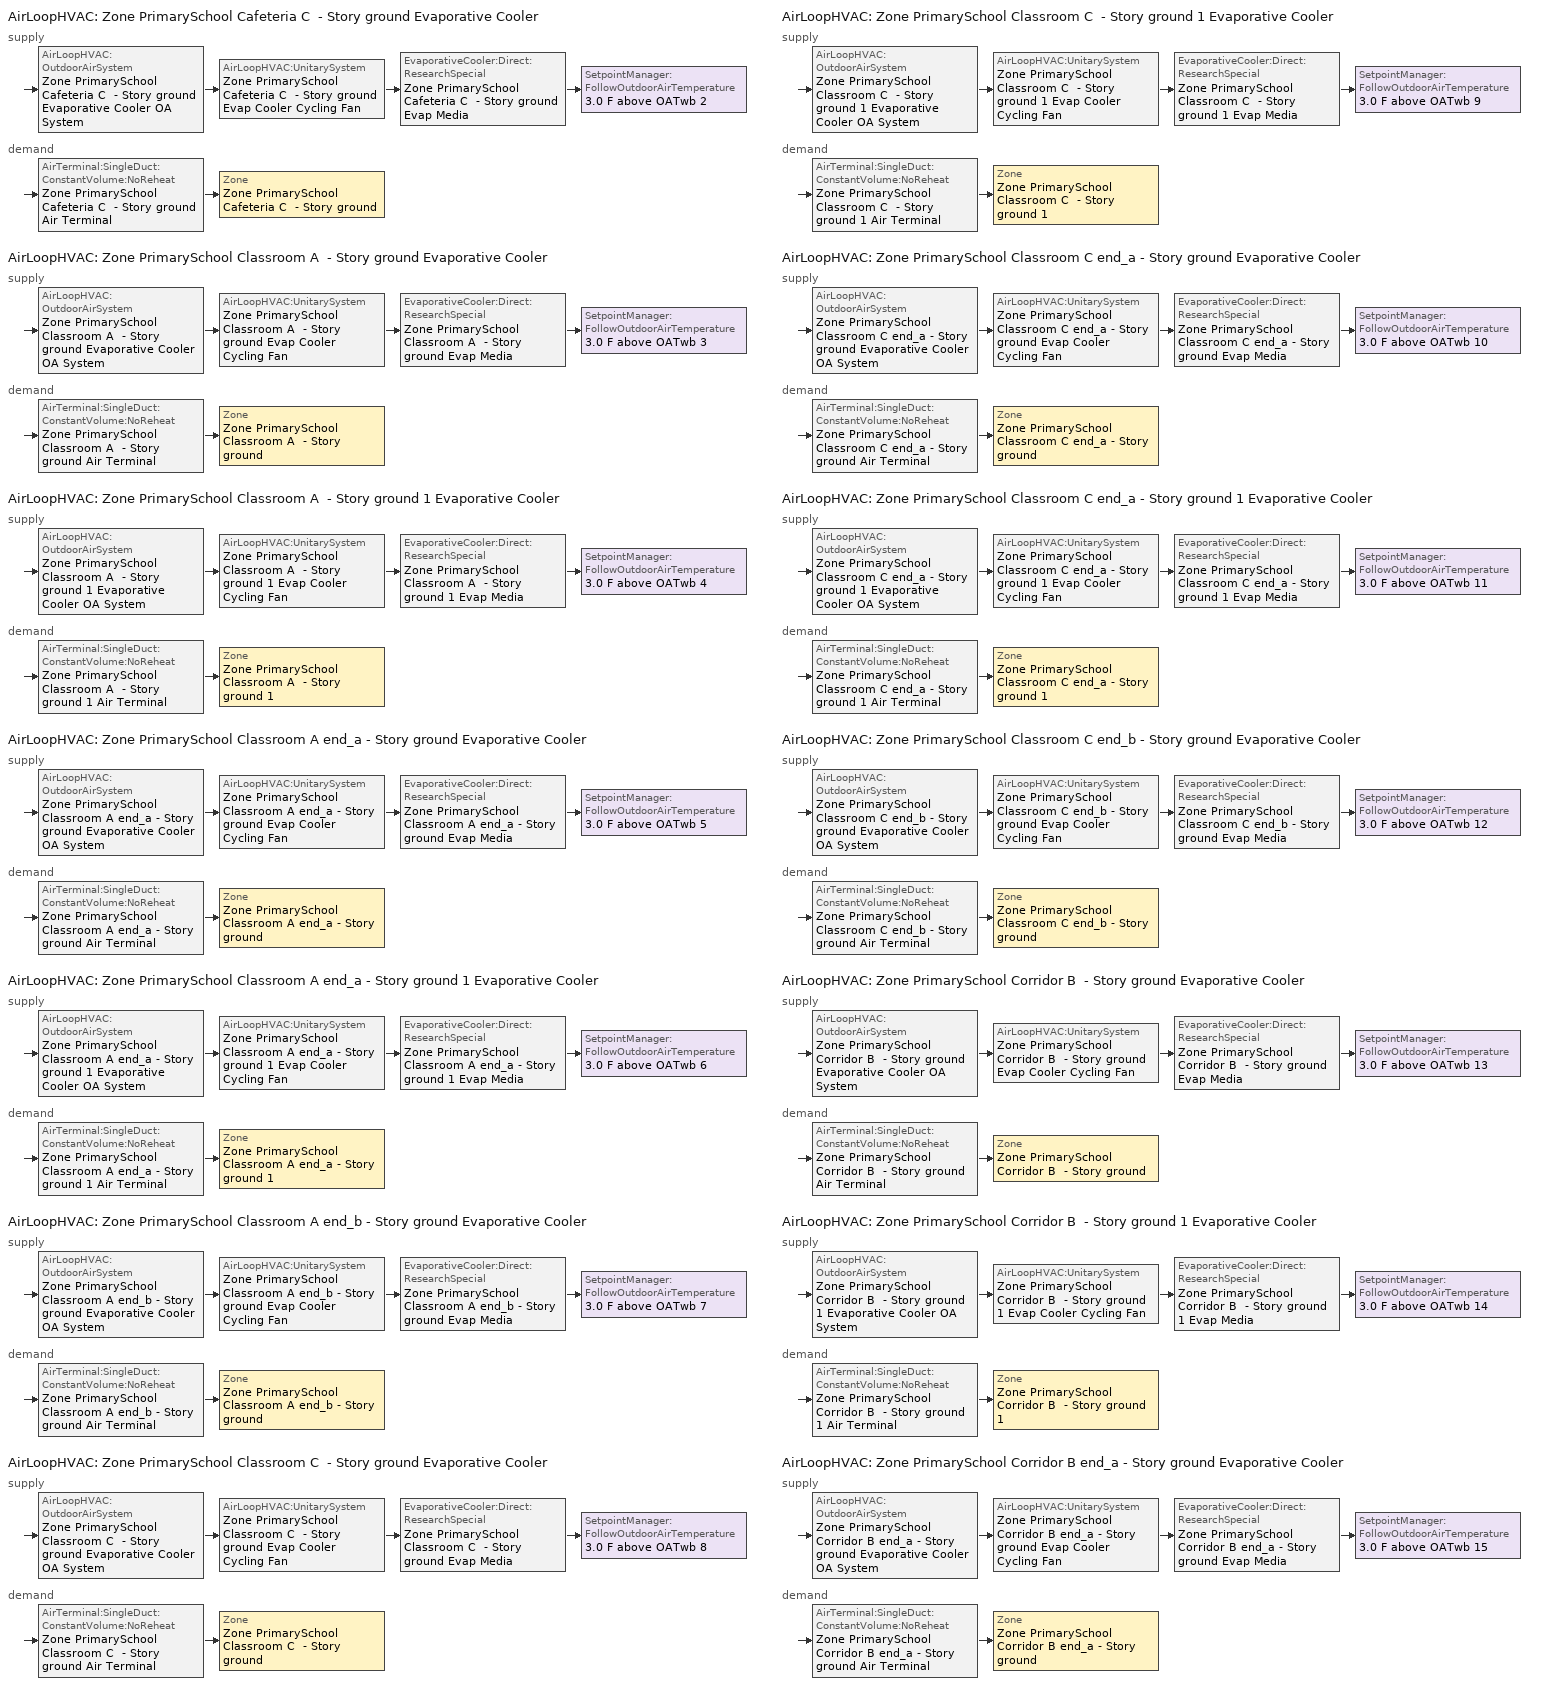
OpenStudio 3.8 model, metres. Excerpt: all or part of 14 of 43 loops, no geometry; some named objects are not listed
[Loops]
AirLoopHVAC 'Zone PrimarySchool Cafeteria C  - Story ground Evaporative Cooler'
 supply: AirLoopHVAC:OutdoorAirSystem 'Zone PrimarySchool Cafeteria C  - Story ground Evaporative Cooler OA System' > AirLoopHVAC:UnitarySystem 'Zone PrimarySchool Cafeteria C  - Story ground Evap Cooler Cycling Fan' > EvaporativeCooler:Direct:ResearchSpecial 'Zone PrimarySchool Cafeteria C  - Story ground Evap Media' > SetpointManager:FollowOutdoorAirTemperature '3.0 F above OATwb 2'
 demand: AirTerminal:SingleDuct:ConstantVolume:NoReheat 'Zone PrimarySchool Cafeteria C  - Story ground Air Terminal' > Zone 'Zone PrimarySchool Cafeteria C  - Story ground'
AirLoopHVAC 'Zone PrimarySchool Classroom A  - Story ground Evaporative Cooler'
 supply: AirLoopHVAC:OutdoorAirSystem 'Zone PrimarySchool Classroom A  - Story ground Evaporative Cooler OA System' > AirLoopHVAC:UnitarySystem 'Zone PrimarySchool Classroom A  - Story ground Evap Cooler Cycling Fan' > EvaporativeCooler:Direct:ResearchSpecial 'Zone PrimarySchool Classroom A  - Story ground Evap Media' > SetpointManager:FollowOutdoorAirTemperature '3.0 F above OATwb 3'
 demand: AirTerminal:SingleDuct:ConstantVolume:NoReheat 'Zone PrimarySchool Classroom A  - Story ground Air Terminal' > Zone 'Zone PrimarySchool Classroom A  - Story ground'
AirLoopHVAC 'Zone PrimarySchool Classroom A  - Story ground 1 Evaporative Cooler'
 supply: AirLoopHVAC:OutdoorAirSystem 'Zone PrimarySchool Classroom A  - Story ground 1 Evaporative Cooler OA System' > AirLoopHVAC:UnitarySystem 'Zone PrimarySchool Classroom A  - Story ground 1 Evap Cooler Cycling Fan' > EvaporativeCooler:Direct:ResearchSpecial 'Zone PrimarySchool Classroom A  - Story ground 1 Evap Media' > SetpointManager:FollowOutdoorAirTemperature '3.0 F above OATwb 4'
 demand: AirTerminal:SingleDuct:ConstantVolume:NoReheat 'Zone PrimarySchool Classroom A  - Story ground 1 Air Terminal' > Zone 'Zone PrimarySchool Classroom A  - Story ground 1'
AirLoopHVAC 'Zone PrimarySchool Classroom A end_a - Story ground Evaporative Cooler'
 supply: AirLoopHVAC:OutdoorAirSystem 'Zone PrimarySchool Classroom A end_a - Story ground Evaporative Cooler OA System' > AirLoopHVAC:UnitarySystem 'Zone PrimarySchool Classroom A end_a - Story ground Evap Cooler Cycling Fan' > EvaporativeCooler:Direct:ResearchSpecial 'Zone PrimarySchool Classroom A end_a - Story ground Evap Media' > SetpointManager:FollowOutdoorAirTemperature '3.0 F above OATwb 5'
 demand: AirTerminal:SingleDuct:ConstantVolume:NoReheat 'Zone PrimarySchool Classroom A end_a - Story ground Air Terminal' > Zone 'Zone PrimarySchool Classroom A end_a - Story ground'
AirLoopHVAC 'Zone PrimarySchool Classroom A end_a - Story ground 1 Evaporative Cooler'
 supply: AirLoopHVAC:OutdoorAirSystem 'Zone PrimarySchool Classroom A end_a - Story ground 1 Evaporative Cooler OA System' > AirLoopHVAC:UnitarySystem 'Zone PrimarySchool Classroom A end_a - Story ground 1 Evap Cooler Cycling Fan' > EvaporativeCooler:Direct:ResearchSpecial 'Zone PrimarySchool Classroom A end_a - Story ground 1 Evap Media' > SetpointManager:FollowOutdoorAirTemperature '3.0 F above OATwb 6'
 demand: AirTerminal:SingleDuct:ConstantVolume:NoReheat 'Zone PrimarySchool Classroom A end_a - Story ground 1 Air Terminal' > Zone 'Zone PrimarySchool Classroom A end_a - Story ground 1'
AirLoopHVAC 'Zone PrimarySchool Classroom A end_b - Story ground Evaporative Cooler'
 supply: AirLoopHVAC:OutdoorAirSystem 'Zone PrimarySchool Classroom A end_b - Story ground Evaporative Cooler OA System' > AirLoopHVAC:UnitarySystem 'Zone PrimarySchool Classroom A end_b - Story ground Evap Cooler Cycling Fan' > EvaporativeCooler:Direct:ResearchSpecial 'Zone PrimarySchool Classroom A end_b - Story ground Evap Media' > SetpointManager:FollowOutdoorAirTemperature '3.0 F above OATwb 7'
 demand: AirTerminal:SingleDuct:ConstantVolume:NoReheat 'Zone PrimarySchool Classroom A end_b - Story ground Air Terminal' > Zone 'Zone PrimarySchool Classroom A end_b - Story ground'
AirLoopHVAC 'Zone PrimarySchool Classroom C  - Story ground Evaporative Cooler'
 supply: AirLoopHVAC:OutdoorAirSystem 'Zone PrimarySchool Classroom C  - Story ground Evaporative Cooler OA System' > AirLoopHVAC:UnitarySystem 'Zone PrimarySchool Classroom C  - Story ground Evap Cooler Cycling Fan' > EvaporativeCooler:Direct:ResearchSpecial 'Zone PrimarySchool Classroom C  - Story ground Evap Media' > SetpointManager:FollowOutdoorAirTemperature '3.0 F above OATwb 8'
 demand: AirTerminal:SingleDuct:ConstantVolume:NoReheat 'Zone PrimarySchool Classroom C  - Story ground Air Terminal' > Zone 'Zone PrimarySchool Classroom C  - Story ground'
AirLoopHVAC 'Zone PrimarySchool Classroom C  - Story ground 1 Evaporative Cooler'
 supply: AirLoopHVAC:OutdoorAirSystem 'Zone PrimarySchool Classroom C  - Story ground 1 Evaporative Cooler OA System' > AirLoopHVAC:UnitarySystem 'Zone PrimarySchool Classroom C  - Story ground 1 Evap Cooler Cycling Fan' > EvaporativeCooler:Direct:ResearchSpecial 'Zone PrimarySchool Classroom C  - Story ground 1 Evap Media' > SetpointManager:FollowOutdoorAirTemperature '3.0 F above OATwb 9'
 demand: AirTerminal:SingleDuct:ConstantVolume:NoReheat 'Zone PrimarySchool Classroom C  - Story ground 1 Air Terminal' > Zone 'Zone PrimarySchool Classroom C  - Story ground 1'
AirLoopHVAC 'Zone PrimarySchool Classroom C end_a - Story ground Evaporative Cooler'
 supply: AirLoopHVAC:OutdoorAirSystem 'Zone PrimarySchool Classroom C end_a - Story ground Evaporative Cooler OA System' > AirLoopHVAC:UnitarySystem 'Zone PrimarySchool Classroom C end_a - Story ground Evap Cooler Cycling Fan' > EvaporativeCooler:Direct:ResearchSpecial 'Zone PrimarySchool Classroom C end_a - Story ground Evap Media' > SetpointManager:FollowOutdoorAirTemperature '3.0 F above OATwb 10'
 demand: AirTerminal:SingleDuct:ConstantVolume:NoReheat 'Zone PrimarySchool Classroom C end_a - Story ground Air Terminal' > Zone 'Zone PrimarySchool Classroom C end_a - Story ground'
AirLoopHVAC 'Zone PrimarySchool Classroom C end_a - Story ground 1 Evaporative Cooler'
 supply: AirLoopHVAC:OutdoorAirSystem 'Zone PrimarySchool Classroom C end_a - Story ground 1 Evaporative Cooler OA System' > AirLoopHVAC:UnitarySystem 'Zone PrimarySchool Classroom C end_a - Story ground 1 Evap Cooler Cycling Fan' > EvaporativeCooler:Direct:ResearchSpecial 'Zone PrimarySchool Classroom C end_a - Story ground 1 Evap Media' > SetpointManager:FollowOutdoorAirTemperature '3.0 F above OATwb 11'
 demand: AirTerminal:SingleDuct:ConstantVolume:NoReheat 'Zone PrimarySchool Classroom C end_a - Story ground 1 Air Terminal' > Zone 'Zone PrimarySchool Classroom C end_a - Story ground 1'
AirLoopHVAC 'Zone PrimarySchool Classroom C end_b - Story ground Evaporative Cooler'
 supply: AirLoopHVAC:OutdoorAirSystem 'Zone PrimarySchool Classroom C end_b - Story ground Evaporative Cooler OA System' > AirLoopHVAC:UnitarySystem 'Zone PrimarySchool Classroom C end_b - Story ground Evap Cooler Cycling Fan' > EvaporativeCooler:Direct:ResearchSpecial 'Zone PrimarySchool Classroom C end_b - Story ground Evap Media' > SetpointManager:FollowOutdoorAirTemperature '3.0 F above OATwb 12'
 demand: AirTerminal:SingleDuct:ConstantVolume:NoReheat 'Zone PrimarySchool Classroom C end_b - Story ground Air Terminal' > Zone 'Zone PrimarySchool Classroom C end_b - Story ground'
AirLoopHVAC 'Zone PrimarySchool Corridor B  - Story ground Evaporative Cooler'
 supply: AirLoopHVAC:OutdoorAirSystem 'Zone PrimarySchool Corridor B  - Story ground Evaporative Cooler OA System' > AirLoopHVAC:UnitarySystem 'Zone PrimarySchool Corridor B  - Story ground Evap Cooler Cycling Fan' > EvaporativeCooler:Direct:ResearchSpecial 'Zone PrimarySchool Corridor B  - Story ground Evap Media' > SetpointManager:FollowOutdoorAirTemperature '3.0 F above OATwb 13'
 demand: AirTerminal:SingleDuct:ConstantVolume:NoReheat 'Zone PrimarySchool Corridor B  - Story ground Air Terminal' > Zone 'Zone PrimarySchool Corridor B  - Story ground'
AirLoopHVAC 'Zone PrimarySchool Corridor B  - Story ground 1 Evaporative Cooler'
 supply: AirLoopHVAC:OutdoorAirSystem 'Zone PrimarySchool Corridor B  - Story ground 1 Evaporative Cooler OA System' > AirLoopHVAC:UnitarySystem 'Zone PrimarySchool Corridor B  - Story ground 1 Evap Cooler Cycling Fan' > EvaporativeCooler:Direct:ResearchSpecial 'Zone PrimarySchool Corridor B  - Story ground 1 Evap Media' > SetpointManager:FollowOutdoorAirTemperature '3.0 F above OATwb 14'
 demand: AirTerminal:SingleDuct:ConstantVolume:NoReheat 'Zone PrimarySchool Corridor B  - Story ground 1 Air Terminal' > Zone 'Zone PrimarySchool Corridor B  - Story ground 1'
AirLoopHVAC 'Zone PrimarySchool Corridor B end_a - Story ground Evaporative Cooler'
 supply: AirLoopHVAC:OutdoorAirSystem 'Zone PrimarySchool Corridor B end_a - Story ground Evaporative Cooler OA System' > AirLoopHVAC:UnitarySystem 'Zone PrimarySchool Corridor B end_a - Story ground Evap Cooler Cycling Fan' > EvaporativeCooler:Direct:ResearchSpecial 'Zone PrimarySchool Corridor B end_a - Story ground Evap Media' > SetpointManager:FollowOutdoorAirTemperature '3.0 F above OATwb 15'
 demand: AirTerminal:SingleDuct:ConstantVolume:NoReheat 'Zone PrimarySchool Corridor B end_a - Story ground Air Terminal' > Zone 'Zone PrimarySchool Corridor B end_a - Story ground'
[Sizing:Zone] Zone Cooling Design Supply Air Temperature Input Method=SupplyAirTemperature; Zone Cooling Design Supply Air Temperature {C}=12.7778; Zone Cooling Design Supply Air Temperature Difference {deltaC}=11.11; Zone Heating Design Supply Air Temperature Input Method=SupplyAirTemperature; Zone Heating Design Supply Air Temperature {C}=40; Zone Heating Design Supply Air Temperature Difference {deltaC}=11.11; Zone Cooling Design Supply Air Humidity Ratio {kg-H2O/kg-air}=0.0085; Zone Heating Design Supply Air Humidity Ratio {kg-H2O/kg-air}=0.008; Cooling Design Air Flow Method=DesignDay; Heating Design Air Flow Method=DesignDay; Account for Dedicated Outdoor Air System=No; Dedicated Outdoor Air System Control Strategy=NeutralSupplyAir; Dedicated Outdoor Air Low Setpoint Temperature for Design {C}=autosize; Dedicated Outdoor Air High Setpoint Temperature for Design {C}=autosize; Zone Load Sizing Method=Sensible Load Only No Latent Load; Zone Latent Cooling Design Supply Air Humidity Ratio Input Method=HumidityRatioDifference; Zone Cooling Design Supply Air Humidity Ratio Difference {kgWater/kgDryAir}=0.005; Zone Latent Heating Design Supply Air Humidity Ratio Input Method=HumidityRatioDifference; Zone Humidification Design Supply Air Humidity Ratio Difference {kgWater/kgDryAir}=0.005
Zone PrimarySchool Classroom A end_a - Story ground; Zone PrimarySchool Corridor B end_a - Story ground; Zone PrimarySchool Classroom C end_a - Story ground; Zone PrimarySchool Classroom A  - Story ground; Zone PrimarySchool Corridor B  - Story ground; Zone PrimarySchool Classroom C  - Story ground; Zone PrimarySchool Classroom A end_b - Story ground; Zone PrimarySchool Classroom C end_b - Story ground; Zone PrimarySchool Classroom A end_a - Story ground 1; Zone PrimarySchool Classroom C end_a - Story ground 1; Zone PrimarySchool Classroom A  - Story ground 1; Zone PrimarySchool Corridor B  - Story ground 1; Zone PrimarySchool Classroom C  - Story ground 1; Zone PrimarySchool Cafeteria C  - Story ground
[Zone equipment]
Zone PrimarySchool Classroom A end_a - Story ground: Zone PrimarySchool Classroom A end_a - Story ground Hydronic Baseboard, Zone PrimarySchool Classroom A end_a - Story ground Air Terminal
Zone PrimarySchool Corridor B end_a - Story ground: Zone PrimarySchool Corridor B end_a - Story ground Hydronic Baseboard, Zone PrimarySchool Corridor B end_a - Story ground Air Terminal
Zone PrimarySchool Classroom C end_a - Story ground: Zone PrimarySchool Classroom C end_a - Story ground Hydronic Baseboard, Zone PrimarySchool Classroom C end_a - Story ground Air Terminal
Zone PrimarySchool Classroom A  - Story ground: Zone PrimarySchool Classroom A  - Story ground Hydronic Baseboard, Zone PrimarySchool Classroom A  - Story ground Air Terminal
Zone PrimarySchool Corridor B  - Story ground: Zone PrimarySchool Corridor B  - Story ground Hydronic Baseboard, Zone PrimarySchool Corridor B  - Story ground Air Terminal
Zone PrimarySchool Classroom C  - Story ground: Zone PrimarySchool Classroom C  - Story ground Hydronic Baseboard, Zone PrimarySchool Classroom C  - Story ground Air Terminal
Zone PrimarySchool Classroom A end_b - Story ground: Zone PrimarySchool Classroom A end_b - Story ground Hydronic Baseboard, Zone PrimarySchool Classroom A end_b - Story ground Air Terminal
Zone PrimarySchool Classroom C end_b - Story ground: Zone PrimarySchool Classroom C end_b - Story ground Hydronic Baseboard, Zone PrimarySchool Classroom C end_b - Story ground Air Terminal
Zone PrimarySchool Classroom A end_a - Story ground 1: Zone PrimarySchool Classroom A end_a - Story ground 1 Hydronic Baseboard, Zone PrimarySchool Classroom A end_a - Story ground 1 Air Terminal
Zone PrimarySchool Classroom C end_a - Story ground 1: Zone PrimarySchool Classroom C end_a - Story ground 1 Hydronic Baseboard, Zone PrimarySchool Classroom C end_a - Story ground 1 Air Terminal
Zone PrimarySchool Classroom A  - Story ground 1: Zone PrimarySchool Classroom A  - Story ground 1 Hydronic Baseboard, Zone PrimarySchool Classroom A  - Story ground 1 Air Terminal
Zone PrimarySchool Corridor B  - Story ground 1: Zone PrimarySchool Corridor B  - Story ground 1 Hydronic Baseboard, Zone PrimarySchool Corridor B  - Story ground 1 Air Terminal
Zone PrimarySchool Classroom C  - Story ground 1: Zone PrimarySchool Classroom C  - Story ground 1 Hydronic Baseboard, Zone PrimarySchool Classroom C  - Story ground 1 Air Terminal
Zone PrimarySchool Cafeteria C  - Story ground: Zone PrimarySchool Cafeteria C  - Story ground Hydronic Baseboard, Zone PrimarySchool Cafeteria C  - Story ground Air Terminal
[EnergyManagementSystem:Sensor] Output Variable or Output Meter=Zone Predicted Sensible Load to Cooling Setpoint Heat Transfer Rate
Name | Output Variable or Output Meter Index Key
Zone_PrimarySchool_Cafeteria_C____Story_ground_Clg_Load_Sensor | Zone PrimarySchool Cafeteria C  - Story ground
Zone_PrimarySchool_Classroom_A____Story_ground_Clg_Load_Sensor | Zone PrimarySchool Classroom A  - Story ground
Zone_PrimarySchool_Classroom_A____Story_ground_1_Clg_Load_Sensor | Zone PrimarySchool Classroom A  - Story ground 1
Zone_PrimarySchool_Classroom_A_end_a___Story_ground_Clg_Load_Sensor | Zone PrimarySchool Classroom A end_a - Story ground
Zone_PrimarySchool_Classroom_A_end_a___Story_ground_1_Clg_Load_Sensor | Zone PrimarySchool Classroom A end_a - Story ground 1
Zone_PrimarySchool_Classroom_A_end_b___Story_ground_Clg_Load_Sensor | Zone PrimarySchool Classroom A end_b - Story ground
Zone_PrimarySchool_Classroom_C____Story_ground_Clg_Load_Sensor | Zone PrimarySchool Classroom C  - Story ground
Zone_PrimarySchool_Classroom_C____Story_ground_1_Clg_Load_Sensor | Zone PrimarySchool Classroom C  - Story ground 1
Zone_PrimarySchool_Classroom_C_end_a___Story_ground_Clg_Load_Sensor | Zone PrimarySchool Classroom C end_a - Story ground
Zone_PrimarySchool_Classroom_C_end_a___Story_ground_1_Clg_Load_Sensor | Zone PrimarySchool Classroom C end_a - Story ground 1
Zone_PrimarySchool_Classroom_C_end_b___Story_ground_Clg_Load_Sensor | Zone PrimarySchool Classroom C end_b - Story ground
Zone_PrimarySchool_Corridor_B____Story_ground_Clg_Load_Sensor | Zone PrimarySchool Corridor B  - Story ground
Zone_PrimarySchool_Corridor_B____Story_ground_1_Clg_Load_Sensor | Zone PrimarySchool Corridor B  - Story ground 1
Zone_PrimarySchool_Corridor_B_end_a___Story_ground_Clg_Load_Sensor | Zone PrimarySchool Corridor B end_a - Story ground
[EnergyManagementSystem:Actuator] Actuated Component Type=Schedule:Constant; Actuated Component Control Type=Schedule Value
Name | Actuated Component
Zone_PrimarySchool_Classroom_C_end_b___Story_ground_Evaporative_Cooler_Availability_Actuator | Zone PrimarySchool Classroom C end_b - Story ground Evaporative Cooler Availability Sch
Zone_PrimarySchool_Corridor_B____Story_ground_Evaporative_Cooler_Availability_Actuator | Zone PrimarySchool Corridor B  - Story ground Evaporative Cooler Availability Sch
Zone_PrimarySchool_Corridor_B____Story_ground_1_Evaporative_Cooler_Availability_Actuator | Zone PrimarySchool Corridor B  - Story ground 1 Evaporative Cooler Availability Sch
Zone_PrimarySchool_Corridor_B_end_a___Story_ground_Evaporative_Cooler_Availability_Actuator | Zone PrimarySchool Corridor B end_a - Story ground Evaporative Cooler Availability Sch
Zone_PrimarySchool_Corridor_B_end_a___Story_ground_1_Evaporative_Cooler_Availability_Actuator | Zone PrimarySchool Corridor B end_a - Story ground 1 Evaporative Cooler Availability Sch
Zone_PrimarySchool_Corridor_B_end_b___Story_ground_Evaporative_Cooler_Availability_Actuator | Zone PrimarySchool Corridor B end_b - Story ground Evaporative Cooler Availability Sch
Zone_PrimarySchool_Gym_A____Story_ground_Evaporative_Cooler_Availability_Actuator | Zone PrimarySchool Gym A  - Story ground Evaporative Cooler Availability Sch
Zone_PrimarySchool_Gym_B____Story_ground_Evaporative_Cooler_Availability_Actuator | Zone PrimarySchool Gym B  - Story ground Evaporative Cooler Availability Sch
Zone_PrimarySchool_Gym_C____Story_ground_Evaporative_Cooler_Availability_Actuator | Zone PrimarySchool Gym C  - Story ground Evaporative Cooler Availability Sch
[AirLoopHVAC] Design Return Air Flow Fraction of Supply Air Flow=1
Name | Availability Schedule | Design Supply Air Flow Rate {m3/s}
Zone PrimarySchool Cafeteria C  - Story ground Evaporative Cooler | Zone PrimarySchool Cafeteria C  - Story ground Evaporative Cooler Availability Sch | 0.892331
Zone PrimarySchool Classroom A  - Story ground Evaporative Cooler | Zone PrimarySchool Classroom A  - Story ground Evaporative Cooler Availability Sch | 7.08635
Zone PrimarySchool Classroom A  - Story ground 1 Evaporative Cooler | Zone PrimarySchool Classroom A  - Story ground 1 Evaporative Cooler Availability Sch | 2.10459
Zone PrimarySchool Classroom A end_a - Story ground Evaporative Cooler | Zone PrimarySchool Classroom A end_a - Story ground Evaporative Cooler Availability Sch | 0.653341
Zone PrimarySchool Classroom A end_a - Story ground 1 Evaporative Cooler | Zone PrimarySchool Classroom A end_a - Story ground 1 Evaporative Cooler Availability Sch | 0.528286
Zone PrimarySchool Classroom A end_b - Story ground Evaporative Cooler | Zone PrimarySchool Classroom A end_b - Story ground Evaporative Cooler Availability Sch | 0.416159
Zone PrimarySchool Classroom C  - Story ground Evaporative Cooler | Zone PrimarySchool Classroom C  - Story ground Evaporative Cooler Availability Sch | 8.13273
Zone PrimarySchool Classroom C  - Story ground 1 Evaporative Cooler | Zone PrimarySchool Classroom C  - Story ground 1 Evaporative Cooler Availability Sch | 3.55433
Zone PrimarySchool Classroom C end_a - Story ground Evaporative Cooler | Zone PrimarySchool Classroom C end_a - Story ground Evaporative Cooler Availability Sch | 0.709711
Zone PrimarySchool Classroom C end_a - Story ground 1 Evaporative Cooler | Zone PrimarySchool Classroom C end_a - Story ground 1 Evaporative Cooler Availability Sch | 0.609166
Zone PrimarySchool Classroom C end_b - Story ground Evaporative Cooler | Zone PrimarySchool Classroom C end_b - Story ground Evaporative Cooler Availability Sch | 0.496187
Zone PrimarySchool Corridor B  - Story ground Evaporative Cooler | Zone PrimarySchool Corridor B  - Story ground Evaporative Cooler Availability Sch | 1.76868
Zone PrimarySchool Corridor B  - Story ground 1 Evaporative Cooler | Zone PrimarySchool Corridor B  - Story ground 1 Evaporative Cooler Availability Sch | 0.740573
Zone PrimarySchool Corridor B end_a - Story ground Evaporative Cooler | Zone PrimarySchool Corridor B end_a - Story ground Evaporative Cooler Availability Sch | 0.324524
[Sizing:System] Type of Load to Size On=Sensible; Central Heating Maximum System Air Flow Ratio=0.3; Preheat Design Temperature {C}=7.22222; Preheat Design Humidity Ratio {kg-H2O/kg-Air}=0.008; Precool Design Temperature {C}=12.7778; Precool Design Humidity Ratio {kg-H2O/kg-Air}=0.008; Central Cooling Design Supply Air Temperature {C}=21.1111; Central Heating Design Supply Air Temperature {C}=12.7778; Sizing Option=Coincident; 100% Outdoor Air in Cooling=No; 100% Outdoor Air in Heating=No; Central Cooling Design Supply Air Humidity Ratio {kg-H2O/kg-Air}=0.0085; Central Heating Design Supply Air Humidity Ratio {kg-H2O/kg-Air}=0.008; Cooling Design Air Flow Method=DesignDay; Heating Design Air Flow Method=DesignDay; System Outdoor Air Method=ZoneSum; Zone Maximum Outdoor Air Fraction=1; Cooling Supply Air Flow Rate Per Floor Area {m3/s-m2}=0.00996765; Cooling Fraction of Autosized Cooling Supply Air Flow Rate=1; Cooling Supply Air Flow Rate Per Unit Cooling Capacity {m3/s-W}=3.94755e-05; Heating Supply Air Flow Rate Per Floor Area {m3/s-m2}=0.00996765; Heating Fraction of Autosized Heating Supply Air Flow Rate=1; Heating Fraction of Autosized Cooling Supply Air Flow Rate=1; Heating Supply Air Flow Rate Per Unit Heating Capacity {m3/s-W}=3.15882e-05; Cooling Design Capacity Method=CoolingDesignCapacity; Cooling Design Capacity Per Floor Area {W/m2}=234.7; Fraction of Autosized Cooling Design Capacity=1; Heating Design Capacity Method=HeatingDesignCapacity; Heating Design Capacity Per Floor Area {W/m2}=157; Fraction of Autosized Heating Design Capacity=1; Central Cooling Capacity Control Method=OnOff; Occupant Diversity=1
Name | Design Outdoor Air Flow Rate {m3/s} | Cooling Design Capacity {W} | Heating Design Capacity {W}
Zone PrimarySchool Cafeteria C  - Story ground Evaporative Cooler | 0.892331 | 4226.7 | 8484
Zone PrimarySchool Classroom A  - Story ground Evaporative Cooler | 7.08635 | 23218.12 | 35761.74
Zone PrimarySchool Classroom A  - Story ground 1 Evaporative Cooler | 2.10459 | 9976.88 | 15819.59
Zone PrimarySchool Classroom A end_a - Story ground Evaporative Cooler | 0.653341 | 1277.47 | 870.24
Zone PrimarySchool Classroom A end_a - Story ground 1 Evaporative Cooler | 0.528286 | 1188 | 866.29
Zone PrimarySchool Classroom A end_b - Story ground Evaporative Cooler | 0.416159 | 1167.76 | 862.26
Zone PrimarySchool Classroom C  - Story ground Evaporative Cooler | 8.13273 | 23977.08 | 35658.91
Zone PrimarySchool Classroom C  - Story ground 1 Evaporative Cooler | 3.55433 | 10555.26 | 15865.2
Zone PrimarySchool Classroom C end_a - Story ground Evaporative Cooler | 0.709711 | 1304.62 | 865.48
Zone PrimarySchool Classroom C end_a - Story ground 1 Evaporative Cooler | 0.609166 | 1254.48 | 871.05
Zone PrimarySchool Classroom C end_b - Story ground Evaporative Cooler | 0.496187 | 1207.49 | 857.5
Zone PrimarySchool Corridor B  - Story ground Evaporative Cooler | 1.76868 | 3895.16 | 2633.72
Zone PrimarySchool Corridor B  - Story ground 1 Evaporative Cooler | 0.740573 | 1711.08 | 1170.52
Zone PrimarySchool Corridor B end_a - Story ground Evaporative Cooler | 0.324524 | 286.15 | 21.81
[SetpointManager:FollowOutdoorAirTemperature] Control Variable=Temperature; Reference Temperature Type=OutdoorAirWetBulb; Offset Temperature Difference {deltaC}=1.66667; Maximum Setpoint Temperature {C}=25.5556; Minimum Setpoint Temperature {C}=21.1111
Name | Setpoint Node or NodeList
3.0 F above OATwb 2 | Zone PrimarySchool Cafeteria C  - Story ground Evaporative Cooler Supply Outlet Node
3.0 F above OATwb 3 | Zone PrimarySchool Classroom A  - Story ground Evaporative Cooler Supply Outlet Node
3.0 F above OATwb 4 | Zone PrimarySchool Classroom A  - Story ground 1 Evaporative Cooler Supply Outlet Node
3.0 F above OATwb 5 | Zone PrimarySchool Classroom A end_a - Story ground Evaporative Cooler Supply Outlet Node
3.0 F above OATwb 6 | Zone PrimarySchool Classroom A end_a - Story ground 1 Evaporative Cooler Supply Outlet Node
3.0 F above OATwb 7 | Zone PrimarySchool Classroom A end_b - Story ground Evaporative Cooler Supply Outlet Node
3.0 F above OATwb 8 | Zone PrimarySchool Classroom C  - Story ground Evaporative Cooler Supply Outlet Node
3.0 F above OATwb 9 | Zone PrimarySchool Classroom C  - Story ground 1 Evaporative Cooler Supply Outlet Node
3.0 F above OATwb 10 | Zone PrimarySchool Classroom C end_a - Story ground Evaporative Cooler Supply Outlet Node
3.0 F above OATwb 11 | Zone PrimarySchool Classroom C end_a - Story ground 1 Evaporative Cooler Supply Outlet Node
3.0 F above OATwb 12 | Zone PrimarySchool Classroom C end_b - Story ground Evaporative Cooler Supply Outlet Node
3.0 F above OATwb 13 | Zone PrimarySchool Corridor B  - Story ground Evaporative Cooler Supply Outlet Node
3.0 F above OATwb 14 | Zone PrimarySchool Corridor B  - Story ground 1 Evaporative Cooler Supply Outlet Node
3.0 F above OATwb 15 | Zone PrimarySchool Corridor B end_a - Story ground Evaporative Cooler Supply Outlet Node
[EvaporativeCooler:Direct:ResearchSpecial] Availability Schedule=FRAC_OA_MIN_ems_Zone_PrimarySchool_Classroom_C____Story_ground_Evaporative_Cooler_OA_Controller; Cooler Design Effectiveness=1; Recirculating Water Pump Power Consumption {W}=0; Drift Loss Fraction=0; Blowdown Concentration Ratio=0; Water Pump Power Sizing Factor {W/(m3/s)}=0.1; Evaporative Operation Minimum Drybulb Temperature=16; Evaporative Operation Maximum Limit Wetbulb Temperature=24; Evaporative Operation Maximum Limit Drybulb Temperature=28
Name | Primary Air Design Flow Rate {m3/s}
Zone PrimarySchool Cafeteria C  - Story ground Evap Media | 0.892331
Zone PrimarySchool Classroom A  - Story ground Evap Media | 7.08635
Zone PrimarySchool Classroom A  - Story ground 1 Evap Media | 2.10459
Zone PrimarySchool Classroom A end_a - Story ground Evap Media | 0.653341
Zone PrimarySchool Classroom A end_a - Story ground 1 Evap Media | 0.528286
Zone PrimarySchool Classroom A end_b - Story ground Evap Media | 0.416159
Zone PrimarySchool Classroom C  - Story ground Evap Media | 8.13273
Zone PrimarySchool Classroom C  - Story ground 1 Evap Media | 3.55433
Zone PrimarySchool Classroom C end_a - Story ground Evap Media | 0.709711
Zone PrimarySchool Classroom C end_a - Story ground 1 Evap Media | 0.609166
Zone PrimarySchool Classroom C end_b - Story ground Evap Media | 0.496187
Zone PrimarySchool Corridor B  - Story ground Evap Media | 1.76868
Zone PrimarySchool Corridor B  - Story ground 1 Evap Media | 0.740573
Zone PrimarySchool Corridor B end_a - Story ground Evap Media | 0.324524
[Fan:OnOff] Availability Schedule=FRAC_OA_MIN_ems_Zone_PrimarySchool_Classroom_C____Story_ground_Evaporative_Cooler_OA_Controller; Motor In Airstream Fraction=1
Name | Fan Total Efficiency | Pressure Rise {Pa} | Maximum Flow Rate {m3/s} | Motor Efficiency | Fan Power Ratio Function of Speed Ratio Curve | Fan Efficiency Ratio Function of Speed Ratio Curve
Zone PrimarySchool Cafeteria C  - Story ground Evap Cooler Supply Fan | 0.53625 | 622.722 | 0.892331 | 0.825 | Fan On Off Power Curve 2 | Fan On Off Efficiency Curve 2
Zone PrimarySchool Classroom A  - Story ground Evap Cooler Supply Fan | 0.5915 | 1110.94 | 7.08635 | 0.91 | Fan On Off Power Curve 3 | Fan On Off Efficiency Curve 3
Zone PrimarySchool Classroom A  - Story ground 1 Evap Cooler Supply Fan | 0.56875 | 622.722 | 2.10459 | 0.875 | Fan On Off Power Curve 4 | Fan On Off Efficiency Curve 4
Zone PrimarySchool Classroom A end_a - Story ground Evap Cooler Supply Fan | 0.53625 | 622.722 | 0.653341 | 0.825 | Fan On Off Power Curve 5 | Fan On Off Efficiency Curve 5
Zone PrimarySchool Classroom A end_a - Story ground 1 Evap Cooler Supply Fan | 0.53625 | 622.722 | 0.528286 | 0.825 | Fan On Off Power Curve 6 | Fan On Off Efficiency Curve 6
Zone PrimarySchool Classroom A end_b - Story ground Evap Cooler Supply Fan | 0.53625 | 622.722 | 0.416159 | 0.825 | Fan On Off Power Curve 7 | Fan On Off Efficiency Curve 7
Zone PrimarySchool Classroom C  - Story ground Evap Cooler Supply Fan | 0.5915 | 1110.94 | 8.13273 | 0.91 | Fan On Off Power Curve 8 | Fan On Off Efficiency Curve 8
Zone PrimarySchool Classroom C  - Story ground 1 Evap Cooler Supply Fan | 0.56875 | 622.722 | 3.55433 | 0.875 | Fan On Off Power Curve 9 | Fan On Off Efficiency Curve 9
Zone PrimarySchool Classroom C end_a - Story ground Evap Cooler Supply Fan | 0.53625 | 622.722 | 0.709711 | 0.825 | Fan On Off Power Curve 10 | Fan On Off Efficiency Curve 10
Zone PrimarySchool Classroom C end_a - Story ground 1 Evap Cooler Supply Fan | 0.53625 | 622.722 | 0.609166 | 0.825 | Fan On Off Power Curve 11 | Fan On Off Efficiency Curve 11
Zone PrimarySchool Classroom C end_b - Story ground Evap Cooler Supply Fan | 0.53625 | 622.722 | 0.496187 | 0.825 | Fan On Off Power Curve 12 | Fan On Off Efficiency Curve 12
Zone PrimarySchool Corridor B  - Story ground Evap Cooler Supply Fan | 0.56875 | 622.722 | 1.76868 | 0.875 | Fan On Off Power Curve 13 | Fan On Off Efficiency Curve 13
Zone PrimarySchool Corridor B  - Story ground 1 Evap Cooler Supply Fan | 0.53625 | 622.722 | 0.740573 | 0.825 | Fan On Off Power Curve 14 | Fan On Off Efficiency Curve 14
Zone PrimarySchool Corridor B end_a - Story ground Evap Cooler Supply Fan | 0.53625 | 622.722 | 0.324524 | 0.825 | Fan On Off Power Curve 15 | Fan On Off Efficiency Curve 15
[Coil:Cooling:DX:SingleSpeed] Availability Schedule=Always Off Discrete; Rated Sensible Heat Ratio=0.800655; Rated Evaporator Fan Power Per Volume Flow Rate 2017 {W/(m3/s)}=773.3; Rated Evaporator Fan Power Per Volume Flow Rate 2023 {W/(m3/s)}=934.4; Total Cooling Capacity Function of Temperature Curve=DOE Ref DX Clg Coil Cool-Cap-fT; Total Cooling Capacity Function of Flow Fraction Curve=DOE Ref DX Clg Coil Cool-CAP-fFlow; Energy Input Ratio Function of Temperature Curve=DOE Ref DX Clg Coil Cool-EIR-fT; Energy Input Ratio Function of Flow Fraction Curve=DOE Ref DX Clg Coil Cool-EIR-fFlow; Part Load Fraction Correlation Curve=DOE Ref DX Clg Coil Cool-PLF-fPLR; Minimum Outdoor Dry-Bulb Temperature for Compressor Operation {C}=-25; Nominal Time for Condensate Removal to Begin {s}=0; Ratio of Initial Moisture Evaporation Rate and Steady State Latent Capacity=0; Maximum Cycling Rate {cycles/hr}=0; Latent Capacity Time Constant {s}=0; Condenser Type=AirCooled; Evaporative Condenser Effectiveness=0.9; Evaporative Condenser Air Flow Rate {m3/s}=autosize; Evaporative Condenser Pump Rated Power Consumption {W}=autosize; Crankcase Heater Capacity {W}=0; Maximum Outdoor Dry-Bulb Temperature for Crankcase Heater Operation {C}=10; Basin Heater Capacity {W/K}=0; Basin Heater Setpoint Temperature {C}=2
Name | Rated Total Cooling Capacity {W} | Rated COP {W/W} | Rated Air Flow Rate {m3/s}
Dummy Always Off DX Coil 2 33kBtu/hr 11.06SEER 33kBtu/hr 9.7SEER | 14771.2 | 2.967036 | 0.892331
Dummy Always Off DX Coil 3 307kBtu/hr 8.92EER 306kBtu/hr 8.5EER | 117304 | 2.96716 | 7.08635
Dummy Always Off DX Coil 4 106kBtu/hr 9.63EER 106kBtu/hr 8.9EER | 34838.5 | 3.10038 | 2.10459
Dummy Always Off DX Coil 5 25kBtu/hr 11.06SEER 25kBtu/hr 9.7SEER | 10815.1 | 2.967036 | 0.653341
Dummy Always Off DX Coil 6 20kBtu/hr 11.06SEER 20kBtu/hr 9.7SEER | 8745.02 | 2.967036 | 0.528286
Dummy Always Off DX Coil 7 17kBtu/hr 11.06SEER 17kBtu/hr 9.7SEER | 6888.91 | 2.967036 | 0.416159
Dummy Always Off DX Coil 8 342kBtu/hr 8.92EER 341kBtu/hr 8.5EER | 134626 | 2.96716 | 8.13273
Dummy Always Off DX Coil 9 149kBtu/hr 9.28EER 149kBtu/hr 8.5EER | 58836.8 | 2.96716 | 3.55433
Dummy Always Off DX Coil 10 26kBtu/hr 11.06SEER 26kBtu/hr 9.7SEER | 11748.2 | 2.967036 | 0.709711
Dummy Always Off DX Coil 11 23kBtu/hr 11.06SEER 23kBtu/hr 9.7SEER | 10083.9 | 2.967036 | 0.609166
Dummy Always Off DX Coil 12 19kBtu/hr 11.06SEER 19kBtu/hr 9.7SEER | 8213.65 | 2.967036 | 0.496187
Dummy Always Off DX Coil 13 92kBtu/hr 9.63EER 92kBtu/hr 8.9EER | 29278 | 3.10038 | 1.76868
Dummy Always Off DX Coil 14 40kBtu/hr 11.06SEER 40kBtu/hr 9.7SEER | 12259.1 | 2.967036 | 0.740573
Dummy Always Off DX Coil 15 11kBtu/hr 11.06SEER 11kBtu/hr 9.7SEER | 5372.03 | 2.967036 | 0.324524
[AirLoopHVAC:UnitarySystem] Control Type=Load; Dehumidification Control Type=None; Fan Placement=BlowThrough; Supply Air Fan Operating Mode Schedule=Always Off Discrete; DX Heating Coil Sizing Ratio=1; Use DOAS DX Cooling Coil=No; DOAS DX Cooling Coil Leaving Minimum Air Temperature {C}=2; Latent Load Control=SensibleOnlyLoadControl; Supply Air Flow Rate Method During Cooling Operation=SupplyAirFlowRate; Supply Air Flow Rate Method During Heating Operation=SupplyAirFlowRate; Supply Air Flow Rate During Heating Operation {m3/s}=Autosize; Supply Air Flow Rate Method When No Cooling or Heating is Required=SupplyAirFlowRate; No Load Supply Air Flow Rate Control Set To Low Speed=Yes; Maximum Supply Air Temperature {C}=40; Maximum Outdoor Dry-Bulb Temperature for Supplemental Heater Operation {C}=21; Ancilliary On-Cycle Electric Power {W}=0; Ancilliary Off-Cycle Electric Power {W}=0
Name | Controlling Zone or Thermostat Location | Supply Fan | Cooling Coil | Supply Air Flow Rate During Cooling Operation {m3/s} | Supply Air Flow Rate When No Cooling or Heating is Required {m3/s}
Zone PrimarySchool Cafeteria C  - Story ground Evap Cooler Cycling Fan | Zone PrimarySchool Cafeteria C  - Story ground | Zone PrimarySchool Cafeteria C  - Story ground Evap Cooler Supply Fan | Dummy Always Off DX Coil 2 33kBtu/hr 11.06SEER 33kBtu/hr 9.7SEER | 0.892331 | 0.892331
Zone PrimarySchool Classroom A  - Story ground Evap Cooler Cycling Fan | Zone PrimarySchool Classroom A  - Story ground | Zone PrimarySchool Classroom A  - Story ground Evap Cooler Supply Fan | Dummy Always Off DX Coil 3 307kBtu/hr 8.92EER 306kBtu/hr 8.5EER | 7.08635 | 7.08635
Zone PrimarySchool Classroom A  - Story ground 1 Evap Cooler Cycling Fan | Zone PrimarySchool Classroom A  - Story ground 1 | Zone PrimarySchool Classroom A  - Story ground 1 Evap Cooler Supply Fan | Dummy Always Off DX Coil 4 106kBtu/hr 9.63EER 106kBtu/hr 8.9EER | 2.10459 | 2.10459
Zone PrimarySchool Classroom A end_a - Story ground Evap Cooler Cycling Fan | Zone PrimarySchool Classroom A end_a - Story ground | Zone PrimarySchool Classroom A end_a - Story ground Evap Cooler Supply Fan | Dummy Always Off DX Coil 5 25kBtu/hr 11.06SEER 25kBtu/hr 9.7SEER | 0.653341 | 0.653341
Zone PrimarySchool Classroom A end_a - Story ground 1 Evap Cooler Cycling Fan | Zone PrimarySchool Classroom A end_a - Story ground 1 | Zone PrimarySchool Classroom A end_a - Story ground 1 Evap Cooler Supply Fan | Dummy Always Off DX Coil 6 20kBtu/hr 11.06SEER 20kBtu/hr 9.7SEER | 0.528286 | 0.528286
Zone PrimarySchool Classroom A end_b - Story ground Evap Cooler Cycling Fan | Zone PrimarySchool Classroom A end_b - Story ground | Zone PrimarySchool Classroom A end_b - Story ground Evap Cooler Supply Fan | Dummy Always Off DX Coil 7 17kBtu/hr 11.06SEER 17kBtu/hr 9.7SEER | 0.416159 | 0.416159
Zone PrimarySchool Classroom C  - Story ground Evap Cooler Cycling Fan | Zone PrimarySchool Classroom C  - Story ground | Zone PrimarySchool Classroom C  - Story ground Evap Cooler Supply Fan | Dummy Always Off DX Coil 8 342kBtu/hr 8.92EER 341kBtu/hr 8.5EER | 8.13273 | 8.13273
Zone PrimarySchool Classroom C  - Story ground 1 Evap Cooler Cycling Fan | Zone PrimarySchool Classroom C  - Story ground 1 | Zone PrimarySchool Classroom C  - Story ground 1 Evap Cooler Supply Fan | Dummy Always Off DX Coil 9 149kBtu/hr 9.28EER 149kBtu/hr 8.5EER | 3.55433 | 3.55433
Zone PrimarySchool Classroom C end_a - Story ground Evap Cooler Cycling Fan | Zone PrimarySchool Classroom C end_a - Story ground | Zone PrimarySchool Classroom C end_a - Story ground Evap Cooler Supply Fan | Dummy Always Off DX Coil 10 26kBtu/hr 11.06SEER 26kBtu/hr 9.7SEER | 0.709711 | 0.709711
Zone PrimarySchool Classroom C end_a - Story ground 1 Evap Cooler Cycling Fan | Zone PrimarySchool Classroom C end_a - Story ground 1 | Zone PrimarySchool Classroom C end_a - Story ground 1 Evap Cooler Supply Fan | Dummy Always Off DX Coil 11 23kBtu/hr 11.06SEER 23kBtu/hr 9.7SEER | 0.609166 | 0.609166
Zone PrimarySchool Classroom C end_b - Story ground Evap Cooler Cycling Fan | Zone PrimarySchool Classroom C end_b - Story ground | Zone PrimarySchool Classroom C end_b - Story ground Evap Cooler Supply Fan | Dummy Always Off DX Coil 12 19kBtu/hr 11.06SEER 19kBtu/hr 9.7SEER | 0.496187 | 0.496187
Zone PrimarySchool Corridor B  - Story ground Evap Cooler Cycling Fan | Zone PrimarySchool Corridor B  - Story ground | Zone PrimarySchool Corridor B  - Story ground Evap Cooler Supply Fan | Dummy Always Off DX Coil 13 92kBtu/hr 9.63EER 92kBtu/hr 8.9EER | 1.76868 | 1.76868
Zone PrimarySchool Corridor B  - Story ground 1 Evap Cooler Cycling Fan | Zone PrimarySchool Corridor B  - Story ground 1 | Zone PrimarySchool Corridor B  - Story ground 1 Evap Cooler Supply Fan | Dummy Always Off DX Coil 14 40kBtu/hr 11.06SEER 40kBtu/hr 9.7SEER | 0.740573 | 0.740573
Zone PrimarySchool Corridor B end_a - Story ground Evap Cooler Cycling Fan | Zone PrimarySchool Corridor B end_a - Story ground | Zone PrimarySchool Corridor B end_a - Story ground Evap Cooler Supply Fan | Dummy Always Off DX Coil 15 11kBtu/hr 11.06SEER 11kBtu/hr 9.7SEER | 0.324524 | 0.324524
[Controller:OutdoorAir] Economizer Control Action Type=ModulateFlow; Lockout Type=LockoutWithCompressor; Minimum Limit Type=FixedMinimum; Minimum Fraction of Outdoor Air Schedule=FRAC_OA_MIN_ems_Zone_PrimarySchool_Classroom_C____Story_ground_Evaporative_Cooler_OA_Controller; High Humidity Control=No; Heat Recovery Bypass Control Type=BypassWhenWithinEconomizerLimits; Economizer Operation Staging=InterlockedWithMechanicalCooling
Name | Minimum Outdoor Air Flow Rate {m3/s} | Maximum Outdoor Air Flow Rate {m3/s} | Economizer Control Type | Economizer Maximum Limit Dry-Bulb Temperature {C} | Economizer Maximum Limit Enthalpy {J/kg} | Minimum Outdoor Air Schedule | Controller Mechanical Ventilation | Maximum Fraction of Outdoor Air Schedule
Zone PrimarySchool Cafeteria C  - Story ground Evaporative Cooler OA Controller | 0.297061 | 0.892331 | NoEconomizer | 28 | 64000 | FRAC_OA_MIN_ems_Zone_PrimarySchool_Classroom_C____Story_ground_Evaporative_Cooler_OA_Controller | Zone PrimarySchool Cafeteria C  - Story ground Evaporative Cooler Vent Controller
Zone PrimarySchool Classroom A  - Story ground Evaporative Cooler OA Controller | 1.51003 | 7.08635 | FixedDryBulb | 23.8889 |  | Zone PrimarySchool Classroom A  - Story ground Evaporative Cooler Availability Sch | Zone PrimarySchool Classroom A  - Story ground Evaporative Cooler Vent Controller | FRAC_OA_MAX_ems_Zone_PrimarySchool_Classroom_A____Story_ground_Evaporative_Cooler_OA_Controller
Zone PrimarySchool Classroom A  - Story ground 1 Evaporative Cooler OA Controller | 0.669974 | 2.10459 | FixedDryBulb | 23.8889 |  | Zone PrimarySchool Classroom A  - Story ground 1 Evaporative Cooler Availability Sch | Zone PrimarySchool Classroom A  - Story ground 1 Evaporative Cooler Vent Controller | FRAC_OA_MAX_ems_Zone_PrimarySchool_Classroom_A____Story_ground_1_Evaporative_Cooler_OA_Controller
Zone PrimarySchool Classroom A end_a - Story ground Evaporative Cooler OA Controller | 0.0722362 | 0.653341 | NoEconomizer | 28 | 64000 | FRAC_OA_MIN_ems_Zone_PrimarySchool_Classroom_C____Story_ground_Evaporative_Cooler_OA_Controller | Zone PrimarySchool Classroom A end_a - Story ground Evaporative Cooler Vent Controller
Zone PrimarySchool Classroom A end_a - Story ground 1 Evaporative Cooler OA Controller | 0.0722362 | 0.528286 | NoEconomizer | 28 | 64000 | FRAC_OA_MIN_ems_Zone_PrimarySchool_Classroom_C____Story_ground_Evaporative_Cooler_OA_Controller | Zone PrimarySchool Classroom A end_a - Story ground 1 Evaporative Cooler Vent Controller
Zone PrimarySchool Classroom A end_b - Story ground Evaporative Cooler OA Controller | 0.0722362 | 0.416159 | NoEconomizer | 28 | 64000 | FRAC_OA_MIN_ems_Zone_PrimarySchool_Classroom_C____Story_ground_Evaporative_Cooler_OA_Controller | Zone PrimarySchool Classroom A end_b - Story ground Evaporative Cooler Vent Controller
Zone PrimarySchool Classroom C  - Story ground Evaporative Cooler OA Controller | 1.51003 | 8.13273 | FixedDryBulb | 23.8889 |  | Zone PrimarySchool Classroom C  - Story ground Evaporative Cooler Availability Sch | Zone PrimarySchool Classroom C  - Story ground Evaporative Cooler Vent Controller | FRAC_OA_MAX_ems_Zone_PrimarySchool_Classroom_C____Story_ground_Evaporative_Cooler_OA_Controller
Zone PrimarySchool Classroom C  - Story ground 1 Evaporative Cooler OA Controller | 0.669974 | 3.55433 | FixedDryBulb | 23.8889 |  | Zone PrimarySchool Classroom C  - Story ground 1 Evaporative Cooler Availability Sch | Zone PrimarySchool Classroom C  - Story ground 1 Evaporative Cooler Vent Controller | FRAC_OA_MAX_ems_Zone_PrimarySchool_Classroom_C____Story_ground_1_Evaporative_Cooler_OA_Controller
Zone PrimarySchool Classroom C end_a - Story ground Evaporative Cooler OA Controller | 0.0722362 | 0.709711 | NoEconomizer | 28 | 64000 | FRAC_OA_MIN_ems_Zone_PrimarySchool_Classroom_C____Story_ground_Evaporative_Cooler_OA_Controller | Zone PrimarySchool Classroom C end_a - Story ground Evaporative Cooler Vent Controller
Zone PrimarySchool Classroom C end_a - Story ground 1 Evaporative Cooler OA Controller | 0.0722362 | 0.609166 | NoEconomizer | 28 | 64000 | FRAC_OA_MIN_ems_Zone_PrimarySchool_Classroom_C____Story_ground_Evaporative_Cooler_OA_Controller | Zone PrimarySchool Classroom C end_a - Story ground 1 Evaporative Cooler Vent Controller
Zone PrimarySchool Classroom C end_b - Story ground Evaporative Cooler OA Controller | 0.0722362 | 0.496187 | NoEconomizer | 28 | 64000 | FRAC_OA_MIN_ems_Zone_PrimarySchool_Classroom_C____Story_ground_Evaporative_Cooler_OA_Controller | Zone PrimarySchool Classroom C end_b - Story ground Evaporative Cooler Vent Controller
Zone PrimarySchool Corridor B  - Story ground Evaporative Cooler OA Controller | 0.223361 | 1.76868 | FixedDryBulb | 23.8889 |  | Zone PrimarySchool Corridor B  - Story ground Evaporative Cooler Availability Sch | Zone PrimarySchool Corridor B  - Story ground Evaporative Cooler Vent Controller | FRAC_OA_MAX_ems_Zone_PrimarySchool_Corridor_B____Story_ground_Evaporative_Cooler_OA_Controller
Zone PrimarySchool Corridor B  - Story ground 1 Evaporative Cooler OA Controller | 0.0991013 | 0.740573 | NoEconomizer | 28 | 64000 | FRAC_OA_MIN_ems_Zone_PrimarySchool_Classroom_C____Story_ground_Evaporative_Cooler_OA_Controller | Zone PrimarySchool Corridor B  - Story ground 1 Evaporative Cooler Vent Controller
Zone PrimarySchool Corridor B end_a - Story ground Evaporative Cooler OA Controller | 0.010685 | 0.324524 | NoEconomizer | 28 | 64000 | FRAC_OA_MIN_ems_Zone_PrimarySchool_Classroom_C____Story_ground_Evaporative_Cooler_OA_Controller | Zone PrimarySchool Corridor B end_a - Story ground Evaporative Cooler Vent Controller
[Controller:MechanicalVentilation] Availability Schedule=FRAC_OA_MIN_ems_Zone_PrimarySchool_Classroom_C____Story_ground_Evaporative_Cooler_OA_Controller; System Outdoor Air Method=ZoneSum
Zone PrimarySchool Cafeteria C  - Story ground Evaporative Cooler Vent Controller; Zone PrimarySchool Classroom A  - Story ground Evaporative Cooler Vent Controller; Zone PrimarySchool Classroom A  - Story ground 1 Evaporative Cooler Vent Controller; Zone PrimarySchool Classroom A end_a - Story ground Evaporative Cooler Vent Controller; Zone PrimarySchool Classroom A end_a - Story ground 1 Evaporative Cooler Vent Controller; Zone PrimarySchool Classroom A end_b - Story ground Evaporative Cooler Vent Controller; Zone PrimarySchool Classroom C  - Story ground Evaporative Cooler Vent Controller; Zone PrimarySchool Classroom C  - Story ground 1 Evaporative Cooler Vent Controller; Zone PrimarySchool Classroom C end_a - Story ground Evaporative Cooler Vent Controller; Zone PrimarySchool Classroom C end_a - Story ground 1 Evaporative Cooler Vent Controller; Zone PrimarySchool Classroom C end_b - Story ground Evaporative Cooler Vent Controller; Zone PrimarySchool Corridor B  - Story ground Evaporative Cooler Vent Controller; Zone PrimarySchool Corridor B  - Story ground 1 Evaporative Cooler Vent Controller; Zone PrimarySchool Corridor B end_a - Story ground Evaporative Cooler Vent Controller
[AirLoopHVAC:OutdoorAirSystem]
Name | Controller
Zone PrimarySchool Cafeteria C  - Story ground Evaporative Cooler OA System | Zone PrimarySchool Cafeteria C  - Story ground Evaporative Cooler OA Controller
Zone PrimarySchool Classroom A  - Story ground Evaporative Cooler OA System | Zone PrimarySchool Classroom A  - Story ground Evaporative Cooler OA Controller
Zone PrimarySchool Classroom A  - Story ground 1 Evaporative Cooler OA System | Zone PrimarySchool Classroom A  - Story ground 1 Evaporative Cooler OA Controller
Zone PrimarySchool Classroom A end_a - Story ground Evaporative Cooler OA System | Zone PrimarySchool Classroom A end_a - Story ground Evaporative Cooler OA Controller
Zone PrimarySchool Classroom A end_a - Story ground 1 Evaporative Cooler OA System | Zone PrimarySchool Classroom A end_a - Story ground 1 Evaporative Cooler OA Controller
Zone PrimarySchool Classroom A end_b - Story ground Evaporative Cooler OA System | Zone PrimarySchool Classroom A end_b - Story ground Evaporative Cooler OA Controller
Zone PrimarySchool Classroom C  - Story ground Evaporative Cooler OA System | Zone PrimarySchool Classroom C  - Story ground Evaporative Cooler OA Controller
Zone PrimarySchool Classroom C  - Story ground 1 Evaporative Cooler OA System | Zone PrimarySchool Classroom C  - Story ground 1 Evaporative Cooler OA Controller
Zone PrimarySchool Classroom C end_a - Story ground Evaporative Cooler OA System | Zone PrimarySchool Classroom C end_a - Story ground Evaporative Cooler OA Controller
Zone PrimarySchool Classroom C end_a - Story ground 1 Evaporative Cooler OA System | Zone PrimarySchool Classroom C end_a - Story ground 1 Evaporative Cooler OA Controller
Zone PrimarySchool Classroom C end_b - Story ground Evaporative Cooler OA System | Zone PrimarySchool Classroom C end_b - Story ground Evaporative Cooler OA Controller
Zone PrimarySchool Corridor B  - Story ground Evaporative Cooler OA System | Zone PrimarySchool Corridor B  - Story ground Evaporative Cooler OA Controller
Zone PrimarySchool Corridor B  - Story ground 1 Evaporative Cooler OA System | Zone PrimarySchool Corridor B  - Story ground 1 Evaporative Cooler OA Controller
Zone PrimarySchool Corridor B end_a - Story ground Evaporative Cooler OA System | Zone PrimarySchool Corridor B end_a - Story ground Evaporative Cooler OA Controller
[AirTerminal:SingleDuct:ConstantVolume:NoReheat] Availability Schedule=FRAC_OA_MIN_ems_Zone_PrimarySchool_Classroom_C____Story_ground_Evaporative_Cooler_OA_Controller
Name | Maximum Air Flow Rate {m3/s}
Zone PrimarySchool Cafeteria C  - Story ground Air Terminal | 0.892331
Zone PrimarySchool Classroom A  - Story ground Air Terminal | 7.08635
Zone PrimarySchool Classroom A  - Story ground 1 Air Terminal | 2.10459
Zone PrimarySchool Classroom A end_a - Story ground Air Terminal | 0.653341
Zone PrimarySchool Classroom A end_a - Story ground 1 Air Terminal | 0.528286
Zone PrimarySchool Classroom A end_b - Story ground Air Terminal | 0.416159
Zone PrimarySchool Classroom C  - Story ground Air Terminal | 8.13273
Zone PrimarySchool Classroom C  - Story ground 1 Air Terminal | 3.55433
Zone PrimarySchool Classroom C end_a - Story ground Air Terminal | 0.709711
Zone PrimarySchool Classroom C end_a - Story ground 1 Air Terminal | 0.609166
Zone PrimarySchool Classroom C end_b - Story ground Air Terminal | 0.496187
Zone PrimarySchool Corridor B  - Story ground Air Terminal | 1.76868
Zone PrimarySchool Corridor B  - Story ground 1 Air Terminal | 0.740573
Zone PrimarySchool Corridor B end_a - Story ground Air Terminal | 0.324524
[Schedule:Constant]
Name | Value
FRAC_OA_MIN_ems_Zone_PrimarySchool_Classroom_C____Story_ground_Evaporative_Cooler_OA_Controller; Zone PrimarySchool Cafeteria C  - Story ground Evaporative Cooler Availability Sch; Zone PrimarySchool Classroom A  - Story ground Evaporative Cooler Availability Sch; Zone PrimarySchool Classroom A  - Story ground 1 Evaporative Cooler Availability Sch; Zone PrimarySchool Classroom A end_a - Story ground Evaporative Cooler Availability Sch; Zone PrimarySchool Classroom A end_a - Story ground 1 Evaporative Cooler Availability Sch; Zone PrimarySchool Classroom A end_b - Story ground Evaporative Cooler Availability Sch; Zone PrimarySchool Classroom C  - Story ground Evaporative Cooler Availability Sch; Zone PrimarySchool Classroom C  - Story ground 1 Evaporative Cooler Availability Sch; Zone PrimarySchool Classroom C end_a - Story ground Evaporative Cooler Availability Sch; Zone PrimarySchool Classroom C end_a - Story ground 1 Evaporative Cooler Availability Sch; Zone PrimarySchool Classroom C end_b - Story ground Evaporative Cooler Availability Sch; Zone PrimarySchool Corridor B  - Story ground Evaporative Cooler Availability Sch; Zone PrimarySchool Corridor B  - Story ground 1 Evaporative Cooler Availability Sch; Zone PrimarySchool Corridor B end_a - Story ground Evaporative Cooler Availability Sch; FRAC_OA_MAX_ems_Zone_PrimarySchool_Corridor_B____Story_ground_Evaporative_Cooler_OA_Controller; FRAC_OA_MAX_ems_Zone_PrimarySchool_Classroom_A____Story_ground_Evaporative_Cooler_OA_Controller; FRAC_OA_MAX_ems_Zone_PrimarySchool_Classroom_C____Story_ground_1_Evaporative_Cooler_OA_Controller; FRAC_OA_MAX_ems_Zone_PrimarySchool_Classroom_A____Story_ground_1_Evaporative_Cooler_OA_Controller; FRAC_OA_MAX_ems_Zone_PrimarySchool_Classroom_C____Story_ground_Evaporative_Cooler_OA_Controller | 1
Always Off Discrete | 0
[Curve:Exponent] Coefficient1 Constant=1; Coefficient2 Constant=0; Coefficient3 Constant=0; Minimum Value of x=0; Maximum Value of x=1
Fan On Off Power Curve 2; Fan On Off Power Curve 3; Fan On Off Power Curve 4; Fan On Off Power Curve 5; Fan On Off Power Curve 6; Fan On Off Power Curve 7; Fan On Off Power Curve 8; Fan On Off Power Curve 9; Fan On Off Power Curve 10; Fan On Off Power Curve 11; Fan On Off Power Curve 12; Fan On Off Power Curve 13; Fan On Off Power Curve 14; Fan On Off Power Curve 15
[Curve:Cubic] Coefficient1 Constant=1; Coefficient2 x=0; Coefficient3 x**2=0; Coefficient4 x**3=0
Name | Minimum Value of x | Maximum Value of x
Fan On Off Efficiency Curve 2; Fan On Off Efficiency Curve 3; Fan On Off Efficiency Curve 4; Fan On Off Efficiency Curve 5; Fan On Off Efficiency Curve 6; Fan On Off Efficiency Curve 7; Fan On Off Efficiency Curve 8; Fan On Off Efficiency Curve 9; Fan On Off Efficiency Curve 10; Fan On Off Efficiency Curve 11; Fan On Off Efficiency Curve 12; Fan On Off Efficiency Curve 13; Fan On Off Efficiency Curve 14; Fan On Off Efficiency Curve 15 | 0 | 1
DOE Ref DX Clg Coil Cool-CAP-fFlow; DOE Ref DX Clg Coil Cool-EIR-fFlow | -100 | 100
[Curve:Biquadratic] Minimum Value of x=-100; Maximum Value of x=100; Minimum Value of y=-100; Maximum Value of y=100
Name | Coefficient1 Constant | Coefficient2 x | Coefficient3 x**2 | Coefficient4 y | Coefficient5 y**2 | Coefficient6 x*y
DOE Ref DX Clg Coil Cool-Cap-fT | 0.971212 | -0.0152755 | 0.00144345 | -0.00039321 | -6.8364e-06 | -0.000290596
DOE Ref DX Clg Coil Cool-EIR-fT | 0.286871 | 0.0239022 | -0.000810648 | 0.0134585 | 0.000338936 | -0.000487004
[Curve:Quadratic]
DOE Ref DX Clg Coil Cool-PLF-fPLR: Coefficient1 Constant=0.909496; Coefficient2 x=0.0986477; Coefficient3 x**2=-0.00819488; Minimum Value of x=0; Maximum Value of x=1
